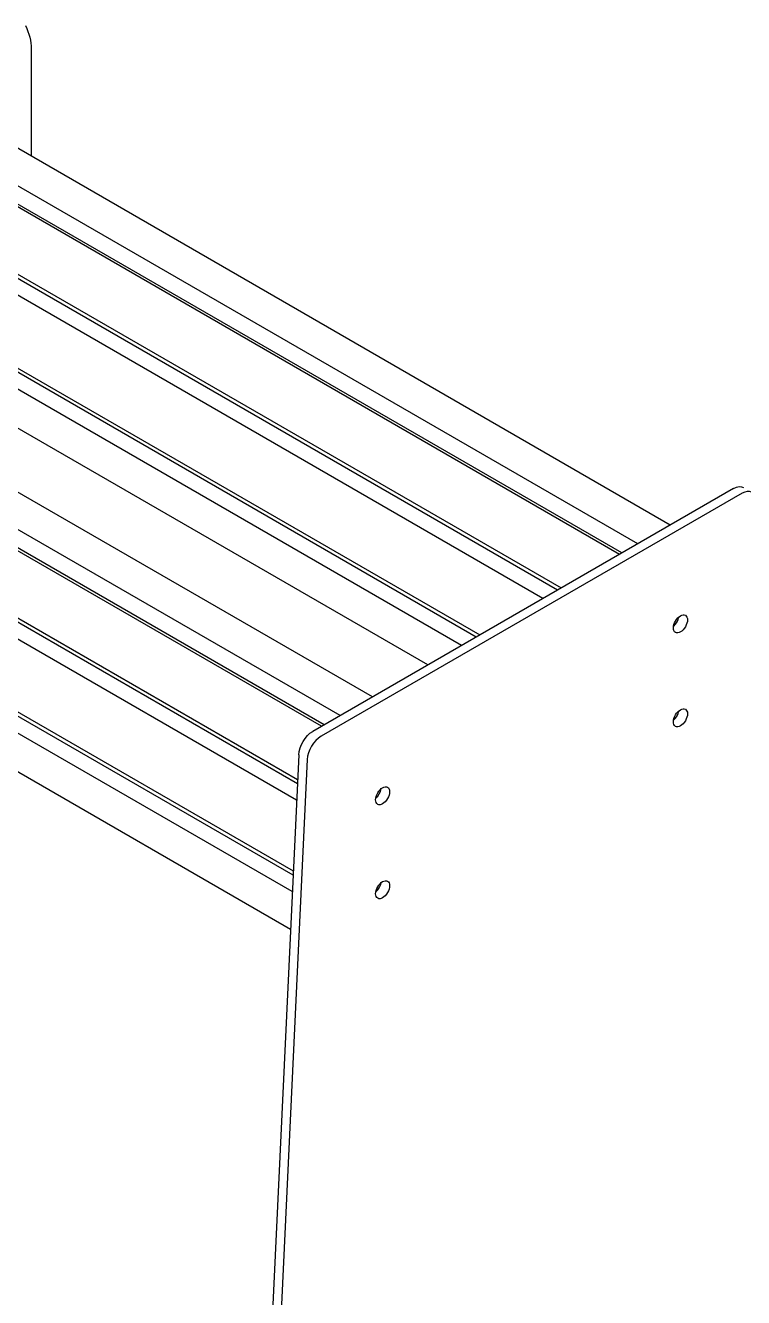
# Model space of a CAD drawing. Header units: millimetres. Extents: x 129 to 6329, y 33 to 3553.
# Drawn here: x 3605.5 to 3787.1, y 1223.1 to 1544.8 of the extents above; entities that cross this region are included whole.
import ezdxf

# ---------------------------------------------------------------- set-up
doc = ezdxf.new("R2010")
doc.units = ezdxf.units.MM
doc.layers.add('vistasIsometricas', color=255, linetype='Continuous')

msp = doc.modelspace()

# ---------------------------------------------------------------- linework, layer by layer
at = {"layer": 'vistasIsometricas', "extrusion": (0, 0.816497, 0.57735)}
for p, q in [((3606.997, 1538.99), (3606.997, 1530.345)), ((3740.075, 1402.023), (3509.225, 1535.303)), ((3510.165, 1535.846), (3741.014, 1402.565)), ((3768.566, 1418.472), (3564.535, 1536.269)), ((3736.362, 1399.879), (3505.513, 1533.16)), ((3755.717, 1411.054), (3551.72, 1528.831)), ((3760.369, 1413.739), (3560.051, 1529.393)), ((3606.997, 1530.345), (3607.007, 1511.748)), ((3756.338, 1411.412), (3555.178, 1527.552)), ((3719.498, 1390.143), (3488.649, 1523.423)), ((3489.588, 1523.966), (3720.437, 1390.685)), ((3715.785, 1387.999), (3484.936, 1521.28)), ((3707.27, 1383.083), (3476.421, 1516.364)), ((3693.259, 1374.993), (3489.287, 1492.757)), ((3685.062, 1370.261), (3484.753, 1485.909)), ((3681.031, 1367.934), (3483.772, 1481.822)), ((3680.41, 1367.575), (3484.356, 1480.767)), ((3497.999, 1455.913), (3674.33, 1354.108)), ((3674.28, 1353.052), (3498.564, 1454.502)), ((3674.085, 1348.878), (3499.732, 1449.541)), ((3673.197, 1329.917), (3499.796, 1430.031)), ((3499.797, 1431.115), (3673.247, 1330.974)), ((3673.002, 1325.743), (3499.793, 1425.746)), ((3784.601, 1427.73), (3678.153, 1366.272)), ((3786.722, 1426.505), (3680.274, 1365.047)), ((3672.554, 1316.169), (3498.468, 1416.678)), ((3674.623, 1360.378), (3660.688, 1062.703)), ((3676.744, 1359.153), (3662.81, 1061.478))]:
    msp.add_line(p, q, dxfattribs=at)
at = {"layer": 'vistasIsometricas', "extrusion": (7.5e-17, 4.33013e-17, -1)}
msp.add_ellipse((3599.926, 1543.072), major_axis=(-5, 8.66), ratio=0.5773503, start_param=1.6984482, end_param=2.3561945, dxfattribs=at)
at = {"layer": 'vistasIsometricas', "extrusion": (-1.18301e-16, 6.83013e-17, -1)}
msp.add_ellipse((3784.601, 1423.647), major_axis=(2.5, 4.33), ratio=0.5773503, start_param=-0.7853982, end_param=0, dxfattribs=at)
at = {"layer": 'vistasIsometricas'}
for centre, major_axis, start_param, end_param in [((3786.722, 1422.423), (2.5, 4.33), -0.7298997, 0.7853982), ((3769.031, 1394.694), (1.25, 2.165), 4.1547902, 5.2699878), ((3769.031, 1370.934), (1.25, 2.165), 4.1547902, 5.2699878), ((3680.274, 1360.965), (2.5, 4.33), 0.7853982, 2.300696), ((3693.724, 1351.216), (1.25, 2.165), 4.1547902, 5.2699878), ((3693.724, 1327.456), (1.25, 2.165), 4.1547902, 5.2699878)]:
    msp.add_ellipse(centre, major_axis=major_axis, ratio=0.5773503, start_param=start_param, end_param=end_param, dxfattribs=at)
for centre in [(3771.152, 1393.47), (3771.152, 1369.71), (3695.845, 1349.991), (3695.845, 1326.231)]:
    msp.add_ellipse(centre, major_axis=(1.25, 2.165), ratio=0.5773503, dxfattribs=at)
at = {"layer": 'vistasIsometricas', "extrusion": (1.88397e-16, 3.53109e-16, -1)}
msp.add_ellipse((3678.153, 1362.19), major_axis=(2.5, 4.33), ratio=0.5773503, start_param=3.9824893, end_param=5.4977871, dxfattribs=at)

doc.saveas('drawing.dxf')
